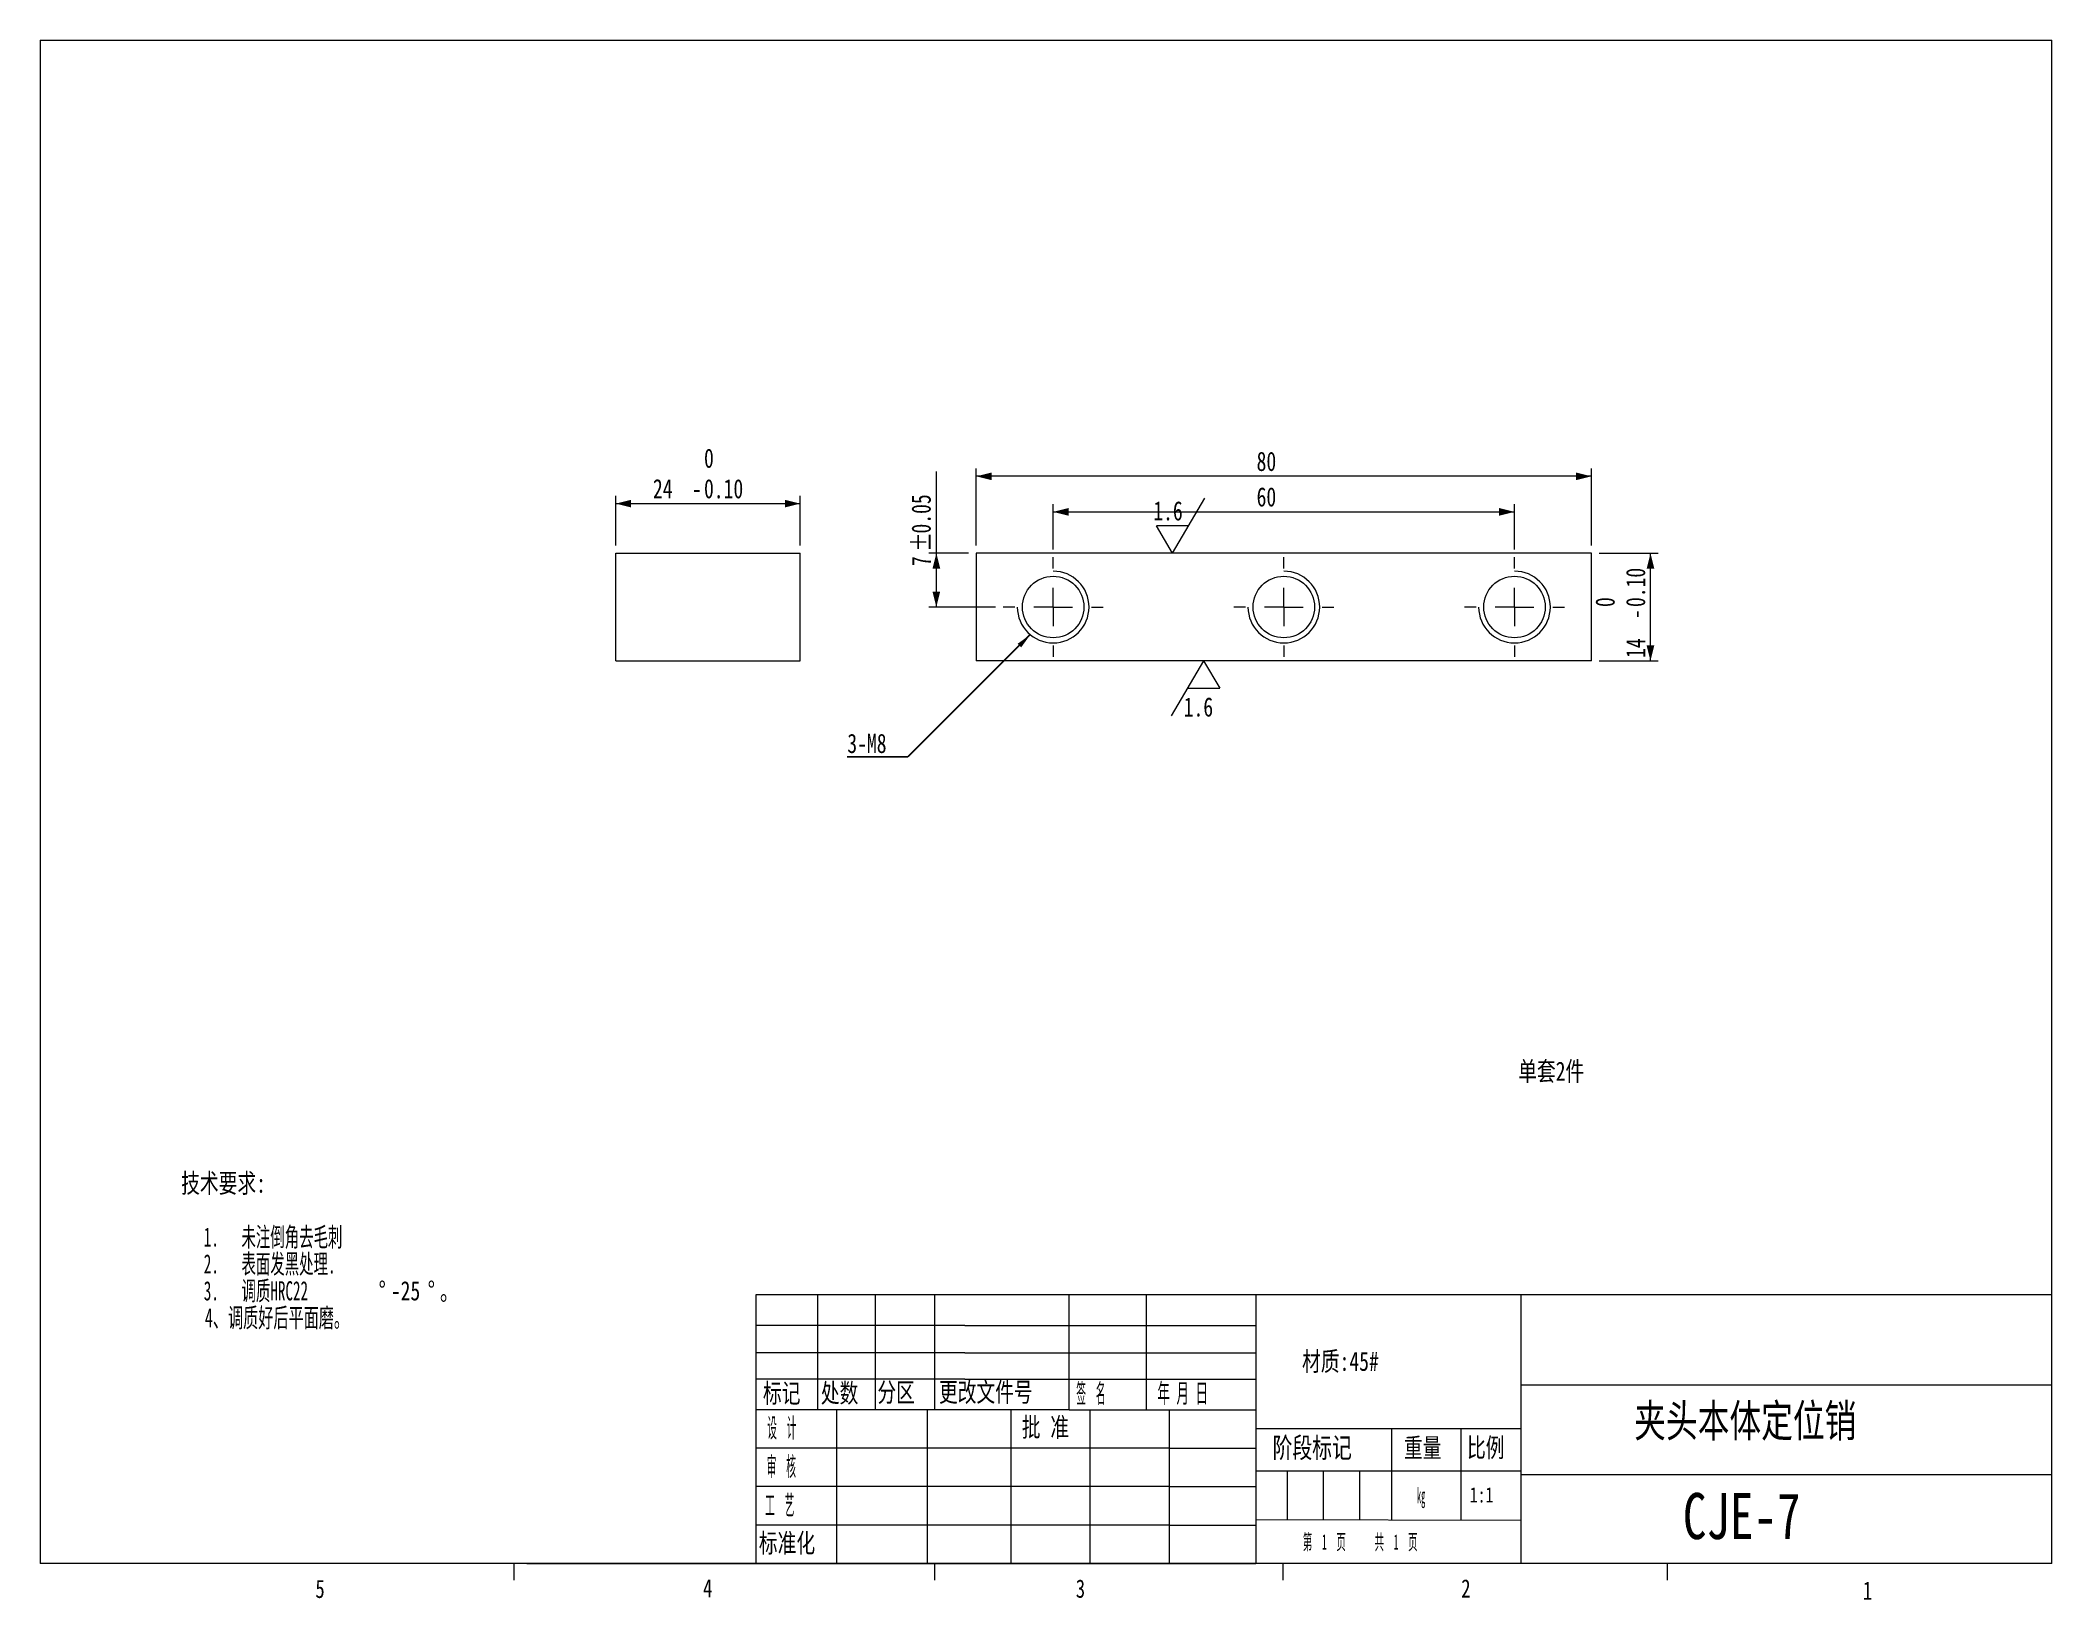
# Model space of a CAD drawing. Header units: millimetres. Extents: x 8 to 270, y 5 to 208.
import ezdxf

# ---------------------------------------------------------------- set-up
doc = ezdxf.new("R2010")
doc.units = ezdxf.units.MM
doc.styles.add('SLDTEXTSTYLE0', font='TXT', dxfattribs={"width": 0.75})
doc.styles.add('SLDTEXTSTYLE1', font='TXT', dxfattribs={"width": 0.576923})
doc.styles.add('SLDTEXTSTYLE2', font='TXT', dxfattribs={"width": 0.605769})
doc.styles.add('SLDTEXTSTYLE5', font='TXT', dxfattribs={"width": 0.5})
doc.styles.add('SLDTEXTSTYLE6', font='TXT', dxfattribs={"width": 0.375})
doc.styles.add('SLDTEXTSTYLE7', font='TXT', dxfattribs={"width": 0.458333})
doc.dimstyles.new('SLDDIMSTYLE0', dxfattribs={"dimtxt": 2.5, "dimasz": 2, "dimexe": 0, "dimexo": 0.0625, "dimtad": 1, "dimtoh": 1, "dimzin": 12, "dimdsep": 46, "dimtxsty": 'SLDTEXTSTYLE0', "dimsah": 1, "dimcen": 0.09, "dimadec": 0, "dimazin": 0, "dimtol": 1, "dimtm": 0.1, "dimtfac": 1, "dimtofl": 0, "dimtmove": 0, "dimatfit": 3, "dimfxl": 1, "dimtolj": 1, "dimtzin": 0, "dimarcsym": 0})
doc.dimstyles.new('SLDDIMSTYLE1', dxfattribs={"dimtxt": 2.5, "dimasz": 2, "dimexe": 0, "dimexo": 0.0625, "dimtad": 1, "dimtoh": 1, "dimzin": 12, "dimdsep": 46, "dimtxsty": 'SLDTEXTSTYLE0', "dimsah": 1, "dimcen": 0.09, "dimadec": 0, "dimazin": 0, "dimtfac": 1, "dimtofl": 0, "dimtmove": 0, "dimatfit": 3, "dimfxl": 1, "dimtolj": 1, "dimtzin": 12, "dimarcsym": 0})
doc.dimstyles.new('SLDDIMSTYLE2', dxfattribs={"dimtxt": 2, "dimasz": 2, "dimexe": 0, "dimexo": 0.0625, "dimgap": 0.5, "dimtad": 0, "dimtih": 1, "dimtoh": 1, "dimdec": 0, "dimzin": 0, "dimdsep": 46, "dimtxsty": 'Standard', "dimsah": 1, "dimcen": 0.09, "dimadec": 0, "dimazin": 0, "dimtfac": 1, "dimtdec": 0, "dimtofl": 0, "dimtmove": 0, "dimatfit": 3, "dimfxl": 1, "dimtolj": 1, "dimtzin": 0, "dimarcsym": 0})

# ---------------------------------------------------------------- blocks, each defined once
blk = doc.blocks.new('SW_NOTE_0')
at = {"color": 0, "linetype": 'Continuous', "lineweight": 0, "char_height": 2.5, "attachment_point": 1}
for s, insert, style in [('技术要求:', (0, 3.19), 'SLDTEXTSTYLE0'), ('   1.   未注倒角去毛刺', (0, -3.81), 'SLDTEXTSTYLE1'), ('   2.   表面发黑处理.', (0, -7.31), 'SLDTEXTSTYLE1'), ('   3.   调质HRC22', (0, -10.81), 'SLDTEXTSTYLE1'), ('%%d', (25.68, -10.81), 'SLDTEXTSTYLE0'), ('-25', (27.27, -10.81), 'SLDTEXTSTYLE0'), ('%%d', (32.07, -10.81), 'SLDTEXTSTYLE0'), ('。', (33.66, -10.81), 'SLDTEXTSTYLE0'), ('   4、调质好后平面磨。  ', (0, -14.31), 'SLDTEXTSTYLE2')]:
    blk.add_mtext(s, dxfattribs=dict(at, insert=insert, style=style))
blk = doc.blocks.new('*D3')
at = {"color": 7, "linetype": 'Continuous', "lineweight": 0}
for p, q in [((83.23, 142.36), (83.23, 148.81)), ((83.23, 147.81), (107.23, 147.81)), ((107.23, 142.36), (107.23, 148.81))]:
    blk.add_line(p, q, dxfattribs=at)
for points in [[(83.23, 147.81), (85.23, 147.31), (85.23, 148.31)], [(107.23, 147.81), (105.23, 148.31), (105.23, 147.31)]]:
    blk.add_solid(points, dxfattribs=at)
at = {"color": 7, "linetype": 'Continuous', "lineweight": 0, "char_height": 2.5, "attachment_point": 1, "style": 'SLDTEXTSTYLE0'}
for s, insert in [('0', (94.71, 154.97)), ('24', (88.07, 151)), ('-', (93.14, 151)), ('0.10', (94.71, 151))]:
    blk.add_mtext(s, dxfattribs=dict(at, insert=insert))
blk = doc.blocks.new('*D4')
at = {"color": 7, "linetype": 'Continuous', "lineweight": 0}
for p, q in [((130.12, 142.36), (130.12, 152.36)), ((210.12, 142.36), (210.12, 152.36)), ((210.12, 151.36), (130.12, 151.36))]:
    blk.add_line(p, q, dxfattribs=at)
for points in [[(130.12, 151.36), (132.12, 150.86), (132.12, 151.86)], [(210.12, 151.36), (208.12, 151.86), (208.12, 150.86)]]:
    blk.add_solid(points, dxfattribs=at)
at = {"color": 7, "linetype": 'Continuous', "lineweight": 0, "insert": (166.58, 154.56), "char_height": 2.5, "attachment_point": 1, "style": 'SLDTEXTSTYLE0'}
blk.add_mtext('80', dxfattribs=at)
blk = doc.blocks.new('*D5')
at = {"color": 7, "linetype": 'Continuous', "lineweight": 0}
for p, q in [((140.12, 141.86), (140.12, 147.74)), ((140.12, 146.74), (200.12, 146.74)), ((200.12, 141.86), (200.12, 147.74))]:
    blk.add_line(p, q, dxfattribs=at)
for points in [[(140.12, 146.74), (142.12, 146.24), (142.12, 147.24)], [(200.12, 146.74), (198.12, 147.24), (198.12, 146.24)]]:
    blk.add_solid(points, dxfattribs=at)
at = {"color": 7, "linetype": 'Continuous', "lineweight": 0, "insert": (166.58, 149.94), "char_height": 2.5, "attachment_point": 1, "style": 'SLDTEXTSTYLE0'}
blk.add_mtext('60', dxfattribs=at)
blk = doc.blocks.new('*D6')
at = {"color": 7, "linetype": 'Continuous', "lineweight": 0}
for p, q in [((124.93, 141.36), (124.93, 151.97)), ((129.12, 141.36), (123.93, 141.36)), ((124.93, 134.36), (124.93, 141.36)), ((132.62, 134.36), (123.93, 134.36))]:
    blk.add_line(p, q, dxfattribs=at)
for points in [[(124.93, 141.36), (124.43, 139.36), (125.43, 139.36)], [(124.93, 134.36), (125.43, 136.36), (124.43, 136.36)]]:
    blk.add_solid(points, dxfattribs=at)
at = {"color": 7, "linetype": 'Continuous', "lineweight": 0, "char_height": 2.5, "attachment_point": 1, "rotation": 90, "style": 'SLDTEXTSTYLE0'}
for s, insert in [('0.05', (121.7, 143.92)), ('%%p', (121.74, 141.54)), ('7', (121.74, 139.69))]:
    blk.add_mtext(s, dxfattribs=dict(at, insert=insert))
blk = doc.blocks.new('*D7')
at = {"color": 7, "linetype": 'Continuous', "lineweight": 0}
for p, q in [((211.12, 141.36), (218.81, 141.36)), ((217.81, 127.36), (217.81, 141.36)), ((211.12, 127.36), (218.81, 127.36))]:
    blk.add_line(p, q, dxfattribs=at)
for points in [[(217.81, 141.36), (217.31, 139.36), (218.31, 139.36)], [(217.81, 127.36), (218.31, 129.36), (217.31, 129.36)]]:
    blk.add_solid(points, dxfattribs=at)
at = {"color": 7, "linetype": 'Continuous', "lineweight": 0, "char_height": 2.5, "attachment_point": 1, "rotation": 90, "style": 'SLDTEXTSTYLE0'}
for s, insert in [('0.10', (214.62, 134.36)), ('0', (210.65, 134.36)), ('-', (214.62, 132.8)), ('14', (214.62, 127.73))]:
    blk.add_mtext(s, dxfattribs=dict(at, insert=insert))
blk = doc.blocks.new('SW_NOTE_2')
at = {"color": 0, "linetype": 'Continuous', "lineweight": 0}
for p, q in [((-7.87, 0), (0, 0)), ((0, 0), (-7.87, 0)), ((-7.87, 0), (0, 0)), ((0, 0), (-7.87, 0)), ((-7.87, 0), (0, 0)), ((0, 0), (-7.87, 0))]:
    blk.add_line(p, q, dxfattribs=at)
at = {"color": 0, "linetype": 'Continuous', "lineweight": 0, "insert": (-7.86, 3.02), "char_height": 2.5, "attachment_point": 1, "style": 'SLDTEXTSTYLE0'}
blk.add_mtext('3-M8', dxfattribs=at)
blk = doc.blocks.new('SW_CENTERMARKSYMBOL_0')
at = {"color": 0, "linetype": 'Continuous', "lineweight": 0}
for p, q in [((0, 5), (0, 6.5)), ((-5, 0), (-6.5, 0)), ((0, 0), (-2.5, 0)), ((0, 0), (0, 2.5)), ((0, 0), (0, -2.5)), ((0, 0), (2.5, 0)), ((5, 0), (6.5, 0)), ((0, -5), (0, -6.5))]:
    blk.add_line(p, q, dxfattribs=at)
blk = doc.blocks.new('SW_CENTERMARKSYMBOL_1')
at = {"color": 0, "linetype": 'Continuous', "lineweight": 0}
for p, q in [((0, 5), (0, 6.5)), ((-5, 0), (-6.5, 0)), ((0, 0), (-2.5, 0)), ((0, 0), (0, 2.5)), ((0, 0), (0, -2.5)), ((0, 0), (2.5, 0)), ((5, 0), (6.5, 0)), ((0, -5), (0, -6.5))]:
    blk.add_line(p, q, dxfattribs=at)
blk = doc.blocks.new('SW_CENTERMARKSYMBOL_2')
at = {"color": 0, "linetype": 'Continuous', "lineweight": 0}
for p, q in [((0, 5), (0, 6.5)), ((-5, 0), (-6.5, 0)), ((0, 0), (-2.5, 0)), ((0, 0), (0, 2.5)), ((0, 0), (0, -2.5)), ((0, 0), (2.5, 0)), ((5, 0), (6.5, 0)), ((0, -5), (0, -6.5))]:
    blk.add_line(p, q, dxfattribs=at)
blk = doc.blocks.new('SW_SFSYMBOL_0')
at = {"color": 0, "linetype": 'Continuous', "lineweight": 0}
for p, q in [((2.57, 7.94), (-1.65, 0.79)), ((2.57, 7.94), (4.68, 4.36)), ((0.46, 4.36), (4.68, 4.36))]:
    blk.add_line(p, q, dxfattribs=at)
at = {"color": 0, "linetype": 'Continuous', "lineweight": 0, "insert": (0, 3.19), "char_height": 2.5, "attachment_point": 1, "style": 'SLDTEXTSTYLE0'}
blk.add_mtext('1.6', dxfattribs=at)
blk = doc.blocks.new('SW_SFSYMBOL_1')
at = {"color": 0, "linetype": 'Continuous', "lineweight": 0}
for p, q in [((2.51, -3.57), (6.72, 3.57)), ((2.51, -3.57), (0.4, 0)), ((4.62, 0), (0.4, 0))]:
    blk.add_line(p, q, dxfattribs=at)
at = {"color": 0, "linetype": 'Continuous', "lineweight": 0, "insert": (0, 3.19), "char_height": 2.5, "attachment_point": 1, "style": 'SLDTEXTSTYLE0'}
blk.add_mtext('1.6', dxfattribs=at)

msp = doc.modelspace()

# ---------------------------------------------------------------- linework, layer by layer
at = {"color": 7, "linetype": 'Continuous', "lineweight": 0}
for p, q in [((8.38, 208.079), (270, 208.079)), ((8.38, 208.079), (8.38, 9.959)), ((270, 9.959), (270, 208.079)), ((101.498, 44.959), (270, 44.959)), ((101.498, 9.959), (101.498, 44.959)), ((109.491, 44.959), (109.491, 29.959)), ((116.955, 44.959), (116.955, 29.959)), ((124.69, 44.959), (124.69, 29.959)), ((142.196, 29.959), (142.196, 44.959)), ((152.239, 44.959), (152.239, 29.959)), ((166.48, 44.959), (166.48, 9.959)), ((200.963, 44.959), (200.963, 9.959)), ((128.619, 40.913), (101.498, 40.913)), ((128.619, 40.913), (166.48, 40.913)), ((128.619, 37.354), (101.498, 37.354)), ((128.619, 37.354), (166.48, 37.354)), ((128.619, 33.922), (101.498, 33.922)), ((128.619, 33.922), (166.48, 33.922)), ((270, 33.159), (200.963, 33.159)), ((142.196, 29.959), (101.498, 29.959)), ((111.933, 29.959), (111.933, 9.959)), ((123.74, 29.959), (123.74, 9.959)), ((134.597, 29.959), (134.597, 9.959)), ((142.196, 29.959), (166.48, 29.959)), ((144.91, 29.959), (144.91, 9.959)), ((155.224, 29.959), (155.224, 9.959)), ((200.963, 27.459), (166.48, 27.459)), ((184.141, 27.459), (184.141, 15.587)), ((193.129, 27.459), (193.129, 15.564)), ((134.597, 24.959), (101.498, 24.959)), ((144.91, 24.959), (134.597, 24.959)), ((155.224, 24.959), (144.91, 24.959)), ((155.224, 24.959), (166.48, 24.959)), ((200.963, 21.959), (166.48, 21.959)), ((170.556, 21.959), (170.556, 15.622)), ((175.258, 21.959), (175.258, 15.61)), ((179.961, 21.959), (179.961, 15.598)), ((200.963, 21.559), (270, 21.559)), ((134.597, 19.959), (101.498, 19.959)), ((144.91, 19.959), (134.597, 19.959)), ((155.224, 19.959), (144.91, 19.959)), ((155.224, 19.959), (166.48, 19.959)), ((134.597, 14.959), (101.498, 14.959)), ((144.91, 14.959), (134.597, 14.959)), ((155.224, 14.959), (144.91, 14.959)), ((155.224, 14.959), (166.48, 14.959)), ((200.963, 15.544), (166.48, 15.633)), ((270, 9.959), (8.38, 9.959)), ((69.969, 9.959), (69.969, 7.805)), ((71.654, 9.959), (166.48, 9.959)), ((124.69, 9.959), (124.69, 7.805)), ((169.981, 9.959), (169.981, 7.805)), ((219.988, 9.959), (219.988, 7.805))]:
    msp.add_line(p, q, dxfattribs=at)
at = {"color": 7, "linetype": 'Continuous', "lineweight": 15}
for p, q in [((83.226, 141.362), (107.226, 141.362)), ((83.226, 127.362), (83.226, 141.362)), ((107.226, 127.362), (107.226, 141.362)), ((130.122, 141.362), (130.122, 127.362)), ((210.122, 141.362), (130.122, 141.362)), ((210.122, 127.362), (210.122, 141.362)), ((83.226, 127.362), (107.226, 127.362)), ((210.122, 127.362), (130.122, 127.362))]:
    msp.add_line(p, q, dxfattribs=at)
for centre in [(140.122, 134.362), (170.122, 134.362), (200.122, 134.362)]:
    msp.add_circle(centre, 4, dxfattribs=at)
at = {"color": 7, "linetype": 'Continuous', "lineweight": 0}
for centre in [(140.122, 134.362), (170.122, 134.362), (200.122, 134.362)]:
    msp.add_arc(centre, 4.663, 180, 90, dxfattribs=at)

# ---------------------------------------------------------------- block references
for name, p in [('SW_SFSYMBOL_1', (153.146, 144.934)), ('SW_CENTERMARKSYMBOL_0', (140.122, 134.362)), ('SW_CENTERMARKSYMBOL_1', (170.122, 134.362)), ('SW_CENTERMARKSYMBOL_2', (200.122, 134.362)), ('SW_SFSYMBOL_0', (157.103, 119.427)), ('SW_NOTE_2', (121.21, 114.858)), ('SW_NOTE_0', (26.707, 57.493))]:
    msp.add_blockref(name, p, dxfattribs=at)

# ---------------------------------------------------------------- texts
at = {"color": 7, "linetype": 'Continuous', "lineweight": 0, "attachment_point": 1}
for s, insert, char_height, style in [('单套2件', (200.605, 75.239), 2.5, 'SLDTEXTSTYLE0'), ('材质:45#', (172.494, 37.517), 2.5, 'SLDTEXTSTYLE0'), ('标记', (102.377, 33.363), 2.5, 'SLDTEXTSTYLE0'), ('处数', (109.907, 33.391), 2.5, 'SLDTEXTSTYLE0'), ('分区', (117.258, 33.485), 2.5, 'SLDTEXTSTYLE0'), ('更改文件号', (125.271, 33.496), 2.5, 'SLDTEXTSTYLE0'), ('签  名', (143.129, 33.345), 2.5, 'SLDTEXTSTYLE6'), ('年 月 日', (153.685, 33.363), 2.5, 'SLDTEXTSTYLE5'), ('设  计', (102.929, 28.86), 2.5, 'SLDTEXTSTYLE6'), ('批 准', (136.036, 28.948), 2.5, 'SLDTEXTSTYLE0'), ('夹头本体定位销', (215.696, 30.648), 4.2333, 'SLDTEXTSTYLE0'), ('阶段标记', (168.652, 26.35), 2.6458, 'SLDTEXTSTYLE0'), ('重量', (185.742, 26.266), 2.5, 'SLDTEXTSTYLE0'), ('比例', (193.951, 26.29), 2.5, 'SLDTEXTSTYLE0'), ('审  核', (102.867, 23.831), 2.5, 'SLDTEXTSTYLE6'), ('工  艺', (102.658, 18.797), 2.5, 'SLDTEXTSTYLE6'), ('     kg', (184.77, 19.805), 2, 'SLDTEXTSTYLE6'), ('1:1', (194.311, 19.898), 2, 'SLDTEXTSTYLE0'), ('CJE-7', (222.019, 19.138), 6, 'SLDTEXTSTYLE0'), ('标准化', (101.85, 13.872), 2.5, 'SLDTEXTSTYLE0'), ('第  1  页      共  1  页', (172.592, 13.767), 2, 'SLDTEXTSTYLE7'), ('4', (94.585, 7.941), 2.381, 'SLDTEXTSTYLE0'), ('3', (143.064, 7.887), 2.381, 'SLDTEXTSTYLE0'), ('2', (193.192, 7.908), 2.381, 'SLDTEXTSTYLE0'), ('5', (44.165, 7.861), 2.381, 'SLDTEXTSTYLE0'), ('1', (245.415, 7.627), 2.381, 'SLDTEXTSTYLE0')]:
    msp.add_mtext(s, dxfattribs=dict(at, insert=insert, char_height=char_height, style=style))

# ---------------------------------------------------------------- dimensions: what is measured, and where the dimension line sits
at = {"color": 7, "linetype": 'Continuous', "lineweight": 0}
for base, p1, p2, dimstyle, picture, middle in [((107.226, 147.809), (83.226, 141.362), (107.226, 141.362), 'SLDDIMSTYLE0', '*D3', (94.619, 147.809)), ((130.122, 151.362), (210.122, 141.362), (130.122, 141.362), 'SLDDIMSTYLE1', '*D4', (168.429, 151.362)), ((200.122, 146.744), (140.122, 140.862), (200.122, 140.862), 'SLDDIMSTYLE1', '*D5', (168.429, 146.744))]:
    dim = msp.add_linear_dim(base=base, p1=p1, p2=p2, dimstyle=dimstyle, dxfattribs=at)
    dim.commit()
    dim.dimension.update_dxf_attribs({"geometry": picture, "text_midpoint": middle, "dimtype": 160})
dim = msp.add_linear_dim(base=(124.931, 141.362), p1=(133.622, 134.362), p2=(130.122, 141.362), angle=90, text='<>%%p0.05', dimstyle='SLDDIMSTYLE1', dxfattribs=at)
dim.commit()
dim.dimension.update_dxf_attribs({"geometry": '*D6', "text_midpoint": (124.931, 145.034), "dimtype": 160})
dim = msp.add_linear_dim(base=(217.815, 141.362), p1=(210.122, 127.362), p2=(210.122, 141.362), angle=90, dimstyle='SLDDIMSTYLE0', dxfattribs=at)
dim.commit()
dim.dimension.update_dxf_attribs({"geometry": '*D7', "text_midpoint": (217.815, 134.278), "dimtype": 160})

# ---------------------------------------------------------------- leaders
msp.add_leader([(137.152, 130.768), (121.21, 114.858)], dimstyle='SLDDIMSTYLE2', dxfattribs=at)

doc.saveas('drawing.dxf')
